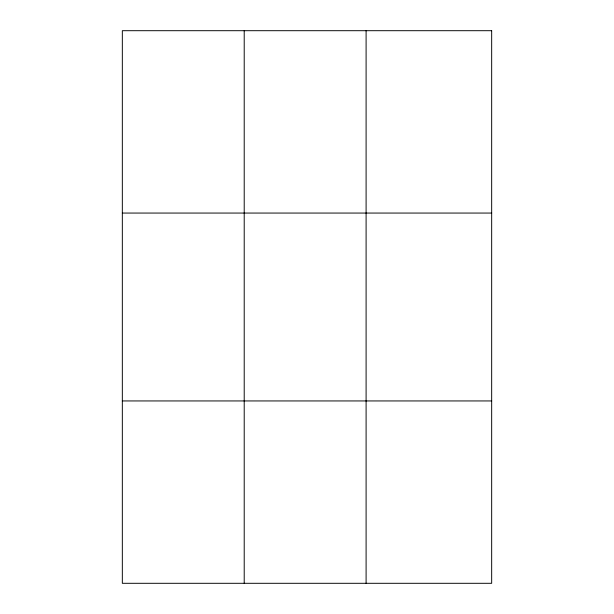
<?xml version="1.0" encoding="UTF-8"?>
<svg xmlns="http://www.w3.org/2000/svg" width="614" height="614" viewBox="0 0 614 614"><rect width="100%" height="100%" fill="white"/><g stroke="black" fill="none" stroke-linecap="round" stroke-linejoin="round"><path stroke-width="0.92" d="M244.211 30.7L244.211 583.3M366.097 30.7L366.097 583.3M122.332 213.058L491.668 213.058M122.332 400.942L491.668 400.942M491.668 30.7L491.668 583.3L122.332 583.3L122.332 30.7L491.668 30.7"/></g></svg>
